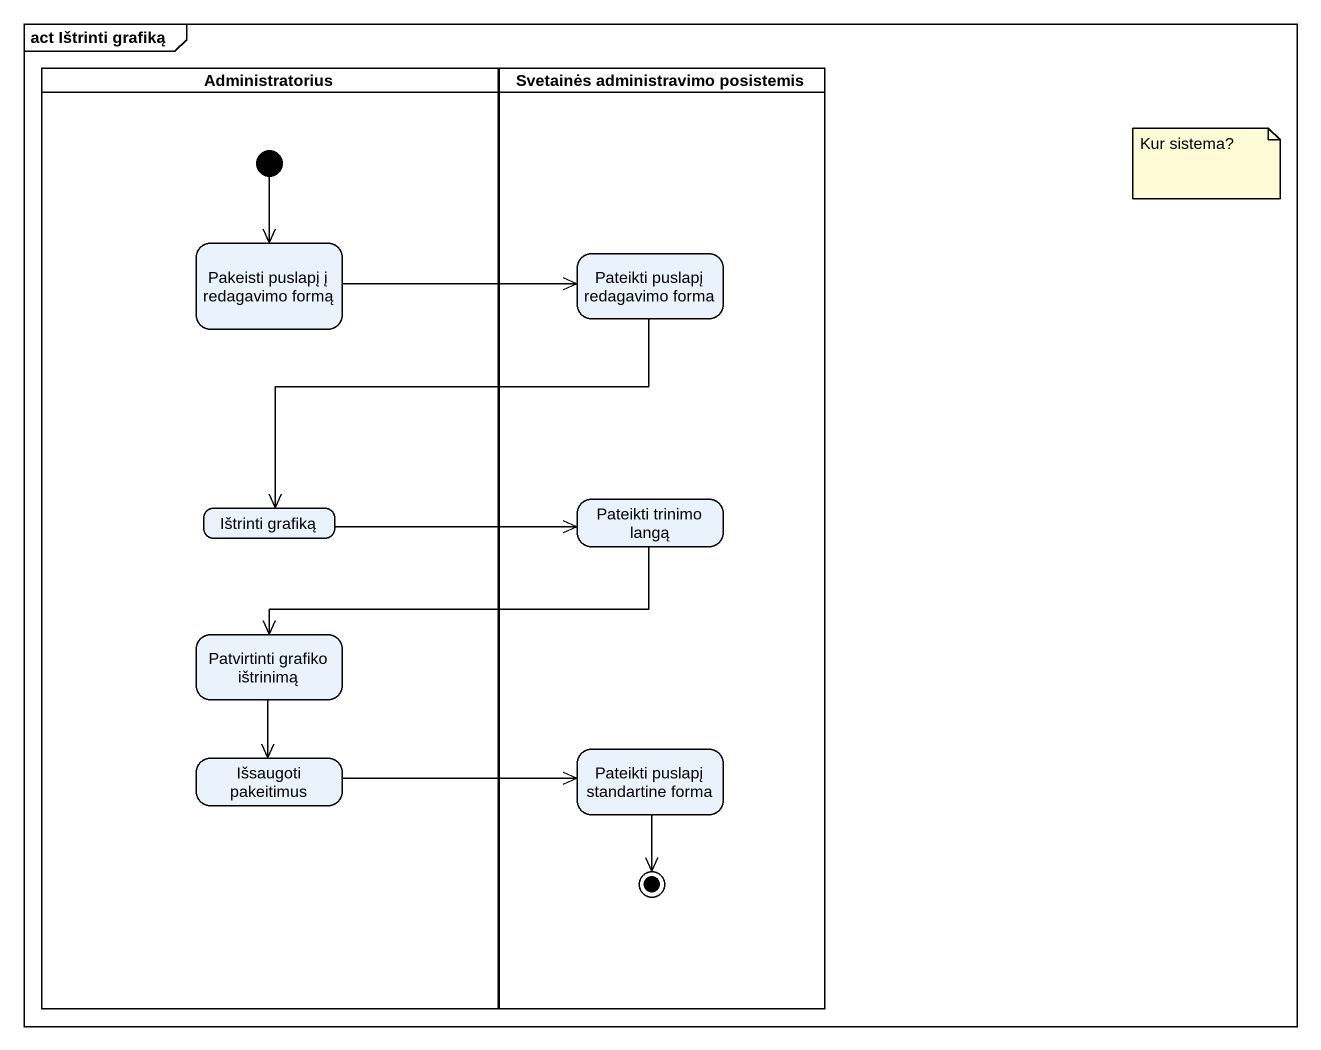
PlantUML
@startuml
mainframe act Ištrinti grafiką
hide empty description
state Administratorius <<partition>> {
  state "Pakeisti puslapį į redagavimo formą" as Pakeisti_puslapį_į
  state "Ištrinti grafiką" as Ištrinti_grafiką
  state "Patvirtinti grafiko ištrinimą" as Patvirtinti_grafiko
  state "Išsaugoti pakeitimus" as Išsaugoti_pakeitimus
  [*] --> Pakeisti_puslapį_į
}
state "Svetainės administravimo posistemis" as Svetainės_administravimo <<partition>> {
  state "Pateikti puslapį redagavimo forma" as Pateikti_puslapį_redagavimo
  state "Pateikti trinimo langą" as Pateikti_trinimo_langą
  state "Pateikti puslapį standartine forma" as Pateikti_puslapį
  Pateikti_puslapį --> [*]
}
Pakeisti_puslapį_į -right-> Pateikti_puslapį_redagavimo
Pateikti_puslapį_redagavimo --> Ištrinti_grafiką
Ištrinti_grafiką -right-> Pateikti_trinimo_langą
Pateikti_trinimo_langą -left-> Patvirtinti_grafiko
Patvirtinti_grafiko --> Išsaugoti_pakeitimus
Išsaugoti_pakeitimus -right-> Pateikti_puslapį
note as N1
  Kur sistema?
end note
@enduml
